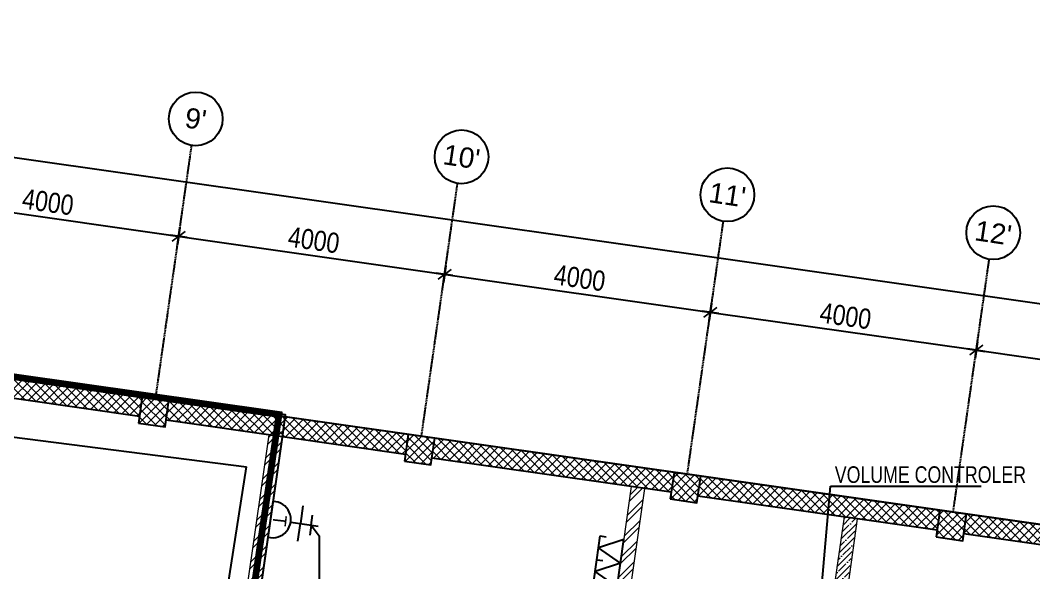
# Model space of a CAD drawing. Header units: inches. Extents: x 1217570 to 1674444, y 326920 to 480291.
# Drawn here: x 1548253 to 1563349, y 367174 to 375402 of the extents above; entities that cross this region are included whole.
import ezdxf
from ezdxf.enums import TextEntityAlignment as Align

# ---------------------------------------------------------------- set-up
doc = ezdxf.new("R2010")
doc.units = ezdxf.units.IN
doc.header["$MEASUREMENT"] = 0
for name, pattern in [('CENTER', [50.8, 31.75, -6.35, 6.35, -6.35]), ('DASHED2', [9.525, 6.35, -3.175]), ('DOT2', [3.175, 0, -3.175])]:
    doc.linetypes.add(name, pattern=pattern)
for name, color, linetype, lineweight in [('A-BLOCK', 43, 'Continuous', 13), ('A-GLASS', 4, 'Continuous', 5), ('A-HATCH CONCRETE', 254, 'Continuous', 5), ('A-LEASING LINE', 7, 'DASHED2', 9), ('wall hatch', 252, 'Continuous', 0)]:
    doc.layers.add(name, color=color, linetype=linetype, lineweight=lineweight)
for name, color, linetype in [('A-WALL', 50, 'Continuous'), ('Axis', 9, 'CENTER'), ('dim-axis', 254, 'Continuous'), ('FFNEW', 252, 'Continuous'), ('S-COL', 210, 'Continuous'), ('S-WALL', 1, 'Continuous'), ('SPEAK', 71, 'Continuous'), ('TECIR', 1, 'Continuous'), ('TEL', 211, 'Continuous'), ('Telephonw', 23, 'Continuous'), ('TV', 31, 'Continuous'), ('TV SYSTEM', 4, 'Continuous')]:
    doc.layers.add(name, color=color, linetype=linetype)
doc.styles.add('ARIAL', font='ARIALN.TTF')
doc.styles.add('M1', font='multplno.shx', dxfattribs={"height": 0.2})
doc.styles.add('style1', font='arial.ttf')
doc.dimstyles.new('DIM-100', dxfattribs={"dimscale": 150, "dimtxt": 2, "dimasz": 1, "dimexe": 0.75, "dimexo": 1, "dimgap": 0.5, "dimtad": 1, "dimdec": 0, "dimzin": 11, "dimdsep": 46, "dimtxsty": 'ARIAL', "dimblk": 'R', "dimcen": 2.5, "dimdle": 1, "dimclrd": 256, "dimclre": 256, "dimclrt": 256, "dimazin": 0, "dimtfac": 1, "dimtdec": 0, "dimtix": 1, "dimtmove": 2, "dimatfit": 3, "dimldrblk": 'R', "dimtolj": 1, "dimtzin": 3, "dimlwd": -1, "dimlwe": 13, "dimarcsym": 0})
pattern_1 = [(45, (1337613.73, 312749.915), (-66.29126, 66.29126), []), (135, (1337613.73, 312749.915), (-66.29126, -66.29126), [])]

# ---------------------------------------------------------------- blocks, each defined once
blk = doc.blocks.new('R')
for p, q in [((-1.05, 0), (1.05, 0)), ((0, -1.05), (0, 1.05))]:
    blk.add_line(p, q)
at = {"color": 4, "lineweight": 13}
blk.add_line((-0.71, -0.71), (0.71, 0.71), dxfattribs=at)
blk = doc.blocks.new('*D156')
at = {"layer": 'Defpoints', "color": 0, "transparency": 16777216}
for p in [(1420642, 597441), (1470715, 593565), (1470260, 590370)]:
    blk.add_point(p, dxfattribs=at)
at = {"layer": 'dim-axis', "color": 251, "linetype": 'DOT2', "lineweight": 13, "transparency": 16777216}
for p, q in [((1420663, 597590), (1421113, 600748)), ((1470281, 590519), (1470731, 593676))]:
    blk.add_line(p, q, dxfattribs=at)
at = {"layer": 'dim-axis', "color": 251, "transparency": 16777216}
blk.add_line((1421216, 600619), (1470596, 593582), dxfattribs=at)
at = {"layer": 'dim-axis', "color": 251, "transparency": 16777216, "xscale": 120, "yscale": 120, "zscale": 120}
for p, rotation in [((1421097, 600636), 171.8890881608404), ((1470715, 593565), 351.8890881608405)]:
    blk.add_blockref('R', p, dxfattribs=dict(at, rotation=rotation))
at = {"layer": 'dim-axis', "color": 251, "transparency": 16777216, "insert": (1445938, 597327), "char_height": 300, "attachment_point": 5, "rotation": 351.8891, "style": 'ARIAL'}
blk.add_mtext('\\A1;50119', dxfattribs=at)
blk = doc.blocks.new('*D188')
at = {"layer": 'Defpoints', "color": 0, "transparency": 16777216}
for p in [(1450492, 597002), (1454452, 596437), (1454259, 595084)]:
    blk.add_point(p, dxfattribs=at)
at = {"layer": 'dim-axis', "color": 251, "linetype": 'DOT2', "lineweight": 13, "transparency": 16777216}
for p, q in [((1450471, 596853), (1450283, 595538)), ((1454431, 596288), (1454243, 594973))]:
    blk.add_line(p, q, dxfattribs=at)
at = {"layer": 'dim-axis', "color": 251, "transparency": 16777216}
blk.add_line((1450418, 595633), (1454140, 595101), dxfattribs=at)
at = {"layer": 'dim-axis', "color": 251, "transparency": 16777216, "xscale": 120, "yscale": 120, "zscale": 120}
for p, rotation in [((1450299, 595650), 171.8736112541112), ((1454259, 595084), 351.8736112541112)]:
    blk.add_blockref('R', p, dxfattribs=dict(at, rotation=rotation))
at = {"layer": 'dim-axis', "color": 251, "transparency": 16777216, "insert": (1452311, 595593), "char_height": 300, "attachment_point": 5, "rotation": 351.8736, "style": 'ARIAL'}
blk.add_mtext('\\A1;4000', dxfattribs=at)
blk = doc.blocks.new('*D187')
at = {"layer": 'Defpoints', "color": 0, "transparency": 16777216}
for p in [(1454452, 596437), (1458412, 595871), (1458219, 594519)]:
    blk.add_point(p, dxfattribs=at)
at = {"layer": 'dim-axis', "color": 251, "linetype": 'DOT2', "lineweight": 13, "transparency": 16777216}
for p, q in [((1454431, 596288), (1454243, 594973)), ((1458391, 595723), (1458203, 594407))]:
    blk.add_line(p, q, dxfattribs=at)
at = {"layer": 'dim-axis', "color": 251, "transparency": 16777216}
blk.add_line((1454378, 595067), (1458100, 594536), dxfattribs=at)
at = {"layer": 'dim-axis', "color": 251, "transparency": 16777216, "xscale": 120, "yscale": 120, "zscale": 120}
for p, rotation in [((1454259, 595084), 171.8736112541112), ((1458219, 594519), 351.8736112541112)]:
    blk.add_blockref('R', p, dxfattribs=dict(at, rotation=rotation))
at = {"layer": 'dim-axis', "color": 251, "transparency": 16777216, "insert": (1456271, 595027), "char_height": 300, "attachment_point": 5, "rotation": 351.8736, "style": 'ARIAL'}
blk.add_mtext('\\A1;4000', dxfattribs=at)
blk = doc.blocks.new('*D186')
at = {"layer": 'Defpoints', "color": 0, "transparency": 16777216}
for p in [(1458412, 595871), (1462372, 595306), (1462179, 593953)]:
    blk.add_point(p, dxfattribs=at)
at = {"layer": 'dim-axis', "color": 251, "linetype": 'DOT2', "lineweight": 13, "transparency": 16777216}
for p, q in [((1458391, 595723), (1458203, 594407)), ((1462351, 595157), (1462163, 593842))]:
    blk.add_line(p, q, dxfattribs=at)
at = {"layer": 'dim-axis', "color": 251, "transparency": 16777216}
blk.add_line((1458338, 594502), (1462060, 593970), dxfattribs=at)
at = {"layer": 'dim-axis', "color": 251, "transparency": 16777216, "xscale": 120, "yscale": 120, "zscale": 120}
for p, rotation in [((1458219, 594519), 171.8736112541112), ((1462179, 593953), 351.8736112541112)]:
    blk.add_blockref('R', p, dxfattribs=dict(at, rotation=rotation))
at = {"layer": 'dim-axis', "color": 251, "transparency": 16777216, "insert": (1460231, 594462), "char_height": 300, "attachment_point": 5, "rotation": 351.8736, "style": 'ARIAL'}
blk.add_mtext('\\A1;4000', dxfattribs=at)
blk = doc.blocks.new('*D185')
at = {"layer": 'Defpoints', "color": 0, "transparency": 16777216}
for p in [(1462372, 595306), (1466332, 594741), (1466139, 593388)]:
    blk.add_point(p, dxfattribs=at)
at = {"layer": 'dim-axis', "color": 251, "linetype": 'DOT2', "lineweight": 13, "transparency": 16777216}
for p, q in [((1462351, 595157), (1462163, 593842)), ((1466311, 594592), (1466123, 593276))]:
    blk.add_line(p, q, dxfattribs=at)
at = {"layer": 'dim-axis', "color": 251, "transparency": 16777216}
blk.add_line((1462298, 593936), (1466020, 593405), dxfattribs=at)
at = {"layer": 'dim-axis', "color": 251, "transparency": 16777216, "xscale": 120, "yscale": 120, "zscale": 120}
for p, rotation in [((1462179, 593953), 171.8736112541112), ((1466139, 593388), 351.8736112541112)]:
    blk.add_blockref('R', p, dxfattribs=dict(at, rotation=rotation))
at = {"layer": 'dim-axis', "color": 251, "transparency": 16777216, "insert": (1464191, 593896), "char_height": 300, "attachment_point": 5, "rotation": 351.8736, "style": 'ARIAL'}
blk.add_mtext('\\A1;4000', dxfattribs=at)
blk = doc.blocks.new('*D184')
at = {"layer": 'Defpoints', "color": 0, "transparency": 16777216}
for p in [(1466332, 594741), (1470599, 592751), (1470462, 591787)]:
    blk.add_point(p, dxfattribs=at)
at = {"layer": 'dim-axis', "color": 251, "linetype": 'DOT2', "lineweight": 13, "transparency": 16777216}
for p, q in [((1466311, 594592), (1466123, 593276)), ((1470483, 591935), (1470615, 592862))]:
    blk.add_line(p, q, dxfattribs=at)
at = {"layer": 'dim-axis', "color": 251, "transparency": 16777216}
blk.add_line((1466257, 593371), (1470481, 592768), dxfattribs=at)
at = {"layer": 'dim-axis', "color": 251, "transparency": 16777216, "xscale": 120, "yscale": 120, "zscale": 120}
for p, rotation in [((1466139, 593388), 171.8736112541112), ((1470599, 592751), 351.8736112541112)]:
    blk.add_blockref('R', p, dxfattribs=dict(at, rotation=rotation))
at = {"layer": 'dim-axis', "color": 251, "transparency": 16777216, "insert": (1468401, 593295), "char_height": 300, "attachment_point": 5, "rotation": 351.8736, "style": 'ARIAL'}
blk.add_mtext('\\A1;4506', dxfattribs=at)
blk = doc.blocks.new('SDGTFHHD')
at = {"layer": 'A-HATCH CONCRETE'}
h = blk.add_hatch(dxfattribs=at)
h.set_pattern_fill('ANSI37', color=254, scale=750)
h.set_pattern_definition(pattern_1)
h.paths.add_polyline_path([(1384533, 750514), (1384929, 750458), (1384985, 750854), (1384589, 750910)])
h = blk.add_hatch(dxfattribs=at)
h.set_pattern_fill('ANSI37', color=254, scale=750)
h.set_pattern_definition([(45, (1337614.36, 312749.915), (-66.29126, 66.29126), []), (135, (1337614.36, 312749.915), (-66.29126, -66.29126), [])])
h.paths.add_polyline_path([(1388493, 749949), (1388889, 749892), (1388946, 750288), (1388550, 750345)])
h = blk.add_hatch(dxfattribs=at)
h.set_pattern_fill('ANSI37', color=254, scale=750)
h.set_pattern_definition(pattern_1)
h.paths.add_polyline_path([(1392453, 749384), (1392849, 749327), (1392905, 749723), (1392509, 749780)])
at = {"layer": 'wall hatch', "ltscale": 500}
h = blk.add_hatch(dxfattribs=at)
h.set_pattern_fill('ANSI32', color=254, scale=500)
h.set_pattern_definition([(45, (1337614.36, 312749.91), (-132.58252, 132.58252), []), (45, (1337702.74, 312749.91), (-132.58252, 132.58252), [])])
h.paths.add_polyline_path([(1385588, 743042), (1387172, 742815), (1387200, 743013), (1387101, 743028), (1388111, 750106), (1387913, 750134), (1386903, 743056), (1385616, 743240), (1385616, 743240)])
h.paths.add_polyline_path([(1384301, 743225), (1384400, 743211), (1384427, 743409), (1384329, 743424)])
h = blk.add_hatch(dxfattribs=at)
h.set_pattern_fill('ANSI35', color=254, scale=500)
h.set_pattern_definition([(45, (1389662.71, 739214.03), (-88.3883, 88.3883), []), (45, (1389751.1, 739214.03), (-88.3883, 88.3883), [156.25, -31.25, 0, -31.25])])
edge = h.paths.add_edge_path(flags=17)
edge.add_line((1391295, 749705), (1391097, 749734))
edge.add_line((1391097, 749734), (1389985, 741945))
edge.add_line((1389985, 741945), (1390199, 741915))
edge.add_line((1390199, 741915), (1391295, 749705))
edge.add_line((1391295, 749705), (1391097, 749734))
h.paths.add_polyline_path([(1391295, 749705), (1391097, 749734), (1389985, 741945), (1390199, 741915)], flags=17)
h.paths.add_polyline_path([(1389471, 738396), (1389499, 738594), (1385507, 739164), (1385507, 739003), (1385507, 738966), (1385507, 728237), (1385707, 728237), (1385707, 738933)])
h.paths.add_polyline_path([(1389789, 739210), (1389591, 739238), (1389555, 738990), (1389753, 738962)])
h.paths.add_polyline_path([(1385507, 726937), (1385707, 726940), (1385707, 727037), (1385507, 727037)])
h = blk.add_hatch(dxfattribs=at)
h.set_pattern_fill('ANSI35', color=254, scale=500)
h.set_pattern_definition([(45, (1337614.36, 312749.91), (-88.388348, 88.388348), []), (45, (1337702.74, 312749.91), (-88.388348, 88.388348), [156.25, -31.25, 0, -31.25])])
edge = h.paths.add_edge_path()
edge.add_line((1391279, 749654), (1391081, 749682))
edge.add_line((1391081, 749682), (1389959, 741812))
edge.add_line((1389959, 741812), (1390156, 741784))
edge.add_line((1390156, 741784), (1391271, 749655))
edge.add_line((1391271, 749655), (1391084, 749681))
h.paths.add_polyline_path([(1390778, 746139), (1390580, 746168), (1390658, 746712), (1390856, 746684)], flags=17)
at = {"color": 254, "linetype": 'Continuous', "ltscale": 100}
blk.add_lwpolyline([(1385707, 721237), (1385707, 726940), (1385507, 726937), (1383958, 726937), (1383958, 732937), (1380097, 732937), (1380097, 739738), (1381100, 739591), (1381134, 739788), (1381678, 743600), (1382721, 750905), (1382763, 751202), (1347098, 756262), (1346331, 744553), (1368108, 741445), (1368106, 734887), (1367208, 734887), (1367208, 734687), (1367208, 731437), (1359158, 731437), (1359158, 731237), (1359158, 721237), (1385707, 721237)], dxfattribs=at)
at = {"layer": 'A-BLOCK', "color": 254, "ltscale": 100}
for p, q in [((1387913, 750134), (1386903, 743056)), ((1388111, 750106), (1387101, 743028)), ((1391081, 749682), (1390071, 742604)), ((1391279, 749654), (1390856, 746684))]:
    blk.add_line(p, q, dxfattribs=at)
blk.add_lwpolyline([(1382292, 747906), (1382716, 750876)], dxfattribs=at)
at = {"layer": 'A-HATCH CONCRETE', "color": 254, "linetype": 'Continuous'}
for p, q in [((1382752, 751128), (1382793, 751168)), ((1382730, 750973), (1382909, 751151)), ((1382912, 750848), (1382737, 751023)), ((1383067, 750826), (1382754, 751139)), ((1382759, 750870), (1383025, 751135)), ((1383222, 750804), (1382868, 751157)), ((1382876, 750853), (1383141, 751118)), ((1382992, 750837), (1383257, 751102)), ((1383376, 750782), (1383023, 751135)), ((1383108, 750820), (1383373, 751085)), ((1383531, 750760), (1383177, 751113)), ((1383224, 750803), (1383489, 751069)), ((1383686, 750737), (1383332, 751091)), ((1383340, 750787), (1383605, 751052)), ((1383456, 750770), (1383721, 751035)), ((1383840, 750715), (1383487, 751069)), ((1383572, 750754), (1383837, 751019)), ((1383995, 750693), (1383641, 751047)), ((1384150, 750671), (1383796, 751025)), ((1382758, 750870), (1382721, 750907)), ((1383688, 750737), (1383953, 751002)), ((1383804, 750721), (1384069, 750986)), ((1383920, 750704), (1384185, 750969)), ((1384304, 750649), (1383951, 751003)), ((1384036, 750687), (1384301, 750953)), ((1384459, 750627), (1384105, 750981)), ((1384152, 750671), (1384417, 750936)), ((1384555, 750664), (1384260, 750959)), ((1384268, 750654), (1384533, 750920)), ((1384571, 750780), (1384415, 750936)), ((1384588, 750896), (1384569, 750914)), ((1384648, 750902), (1384649, 750903)), ((1384726, 750891), (1384724, 750892)), ((1384764, 750885), (1384765, 750886)), ((1384880, 750869), (1384879, 750870)), ((1384880, 750869), (1384881, 750870)), ((1384384, 750638), (1384579, 750833)), ((1384962, 750686), (1385113, 750837)), ((1384964, 750555), (1385229, 750820)), ((1385232, 750517), (1384975, 750774)), ((1384984, 750840), (1384997, 750853)), ((1385387, 750495), (1385033, 750848)), ((1385080, 750538), (1385345, 750804)), ((1385541, 750473), (1385188, 750826)), ((1385196, 750522), (1385461, 750787)), ((1385312, 750505), (1385577, 750771)), ((1385696, 750450), (1385343, 750804)), ((1385428, 750489), (1385693, 750754)), ((1385851, 750428), (1385497, 750782)), ((1385544, 750472), (1385809, 750737)), ((1386005, 750406), (1385652, 750760)), ((1385660, 750456), (1385925, 750721)), ((1386160, 750384), (1385807, 750738)), ((1386315, 750362), (1385961, 750716)), ((1384500, 750621), (1384557, 750678)), ((1385078, 750539), (1384958, 750658)), ((1385776, 750439), (1386041, 750704)), ((1385892, 750423), (1386157, 750688)), ((1386008, 750406), (1386273, 750671)), ((1386469, 750340), (1386116, 750694)), ((1386124, 750389), (1386389, 750655)), ((1386240, 750373), (1386505, 750638)), ((1386624, 750318), (1386271, 750672)), ((1386356, 750356), (1386621, 750621)), ((1386779, 750296), (1386425, 750649)), ((1386472, 750340), (1386737, 750605)), ((1386933, 750274), (1386580, 750627)), ((1386588, 750323), (1386853, 750588)), ((1386704, 750307), (1386969, 750572)), ((1387088, 750252), (1386735, 750605)), ((1387243, 750230), (1386889, 750583)), ((1386820, 750290), (1387085, 750555)), ((1386936, 750273), (1387202, 750539)), ((1387397, 750208), (1387044, 750561)), ((1387052, 750257), (1387318, 750522)), ((1387168, 750240), (1387434, 750506)), ((1387552, 750186), (1387199, 750539)), ((1387284, 750224), (1387550, 750489)), ((1387707, 750164), (1387353, 750517)), ((1387400, 750207), (1387666, 750472)), ((1387861, 750141), (1387508, 750495)), ((1387516, 750191), (1387782, 750456)), ((1387632, 750174), (1387898, 750439)), ((1388016, 750119), (1387662, 750473)), ((1387748, 750158), (1388014, 750423)), ((1388171, 750097), (1387817, 750451)), ((1388325, 750075), (1387972, 750429)), ((1387864, 750141), (1388130, 750406)), ((1387981, 750124), (1388246, 750390)), ((1388097, 750108), (1388362, 750373)), ((1388480, 750053), (1388126, 750407)), ((1388213, 750091), (1388478, 750357)), ((1388521, 750144), (1388281, 750385)), ((1388329, 750075), (1388542, 750288)), ((1388538, 750260), (1388436, 750363)), ((1388592, 750339), (1388590, 750340)), ((1388593, 750339), (1388594, 750340)), ((1388709, 750322), (1388710, 750323)), ((1388747, 750317), (1388745, 750318)), ((1388825, 750306), (1388826, 750307)), ((1388901, 750295), (1388900, 750296)), ((1388925, 750141), (1389058, 750274)), ((1388941, 750289), (1388942, 750290)), ((1389408, 749921), (1389054, 750274)), ((1388445, 750058), (1388520, 750133)), ((1388909, 749992), (1389174, 750257)), ((1389099, 749965), (1388925, 750139)), ((1389253, 749943), (1388941, 750255)), ((1389025, 749975), (1389290, 750241)), ((1389141, 749959), (1389406, 750224)), ((1389563, 749899), (1389209, 750252)), ((1389257, 749942), (1389522, 750207)), ((1389717, 749877), (1389364, 750230)), ((1389373, 749926), (1389638, 750191)), ((1389489, 749909), (1389754, 750174)), ((1389872, 749855), (1389518, 750208)), ((1389605, 749893), (1389870, 750158)), ((1390026, 749832), (1389673, 750186)), ((1389721, 749876), (1389986, 750141)), ((1390181, 749810), (1389828, 750164)), ((1389837, 749860), (1390102, 750125)), ((1390336, 749788), (1389982, 750142)), ((1390490, 749766), (1390137, 750120)), ((1388944, 749987), (1388908, 750023)), ((1389953, 749843), (1390218, 750108)), ((1390069, 749826), (1390334, 750092)), ((1390185, 749810), (1390450, 750075)), ((1390645, 749744), (1390292, 750098)), ((1390301, 749793), (1390566, 750058)), ((1390417, 749777), (1390682, 750042)), ((1390800, 749722), (1390446, 750076)), ((1390533, 749760), (1390798, 750025)), ((1390954, 749700), (1390601, 750054)), ((1390649, 749744), (1390914, 750009)), ((1391109, 749678), (1390756, 750031)), ((1390765, 749727), (1391030, 749992)), ((1390881, 749710), (1391146, 749976)), ((1391264, 749656), (1390910, 750009)), ((1390997, 749694), (1391262, 749959)), ((1391418, 749634), (1391065, 749987)), ((1391573, 749612), (1391220, 749965)), ((1391113, 749677), (1391378, 749943)), ((1391229, 749661), (1391494, 749926)), ((1391345, 749644), (1391610, 749909)), ((1391728, 749590), (1391374, 749943)), ((1391461, 749628), (1391726, 749893)), ((1391882, 749568), (1391529, 749921)), ((1391577, 749611), (1391842, 749876)), ((1392037, 749545), (1391684, 749899)), ((1391693, 749595), (1391958, 749860)), ((1391809, 749578), (1392074, 749843)), ((1392192, 749523), (1391838, 749877)), ((1391925, 749561), (1392190, 749827)), ((1392346, 749501), (1391993, 749855)), ((1392041, 749545), (1392307, 749810)), ((1392471, 749509), (1392147, 749833)), ((1392488, 749625), (1392302, 749811)), ((1392157, 749528), (1392423, 749794)), ((1392273, 749512), (1392505, 749743)), ((1392504, 749741), (1392457, 749789)), ((1392537, 749776), (1392539, 749777)), ((1392613, 749765), (1392611, 749767)), ((1392653, 749759), (1392655, 749760)), ((1392768, 749743), (1392766, 749744)), ((1392769, 749742), (1392771, 749744)), ((1392865, 749441), (1393119, 749694)), ((1392885, 749726), (1392887, 749727)), ((1392888, 749596), (1393003, 749711)), ((1393274, 749369), (1392921, 749722)), ((1392970, 749412), (1393235, 749678)), ((1393429, 749347), (1393075, 749700)), ((1393086, 749396), (1393351, 749661)), ((1393584, 749325), (1393230, 749678)), ((1392389, 749495), (1392482, 749588)), ((1393120, 749391), (1392891, 749620)), ((1393202, 749379), (1393467, 749644)), ((1393318, 749363), (1393583, 749628)), ((1393738, 749303), (1393385, 749656)), ((1393434, 749346), (1393699, 749611)), ((1393893, 749281), (1393539, 749634)), ((1393550, 749330), (1393815, 749595)), ((1393666, 749313), (1393931, 749578)), ((1394048, 749259), (1393694, 749612)), ((1393782, 749296), (1394047, 749562)), ((1394202, 749236), (1393849, 749590)), ((1393898, 749280), (1394163, 749545)), ((1392965, 749413), (1392874, 749504))]:
    blk.add_line(p, q, dxfattribs=at)
at = {"layer": 'S-COL', "color": 254, "linetype": 'ByBlock'}
for points in [[(1384533, 750514), (1384929, 750458), (1384985, 750854), (1384589, 750910)], [(1388493, 749949), (1388889, 749892), (1388946, 750288), (1388550, 750345)], [(1392453, 749384), (1392849, 749327), (1392905, 749723), (1392509, 749780)]]:
    blk.add_lwpolyline(points, close=True, dxfattribs=at)
at = {"layer": 'S-WALL', "color": 254}
for points in [[(1347098, 756262), (1347098, 756262), (1344803, 721237), (1394933, 721237), (1396724, 749180), (1382759, 751173)], [(1384548, 750614), (1382716, 750876)], [(1388508, 750049), (1384944, 750558)], [(1392468, 749484), (1388904, 749993)], [(1396213, 745895), (1396407, 748922), (1392864, 749428)]]:
    blk.add_lwpolyline(points, dxfattribs=at)
blk = doc.blocks.new('SEDRGFE')
at = {"layer": 'A-HATCH CONCRETE'}
h = blk.add_hatch(dxfattribs=at)
h.set_pattern_fill('ANSI37', color=250, scale=750)
h.set_pattern_definition([(45, (1341716.31, 266100.535), (-66.29126, 66.29126), []), (135, (1341716.31, 266100.535), (-66.29126, -66.29126), [])])
h.paths.add_polyline_path([(1384676, 704430), (1385072, 704373), (1385128, 704769), (1384732, 704826)])
at = {"layer": 'wall hatch', "ltscale": 500}
h = blk.add_hatch(dxfattribs=at)
h.set_pattern_fill('ANSI32', color=250, scale=500)
h.set_pattern_definition([(45, (1432578.84, 1135998.4), (-132.58252, 132.58252), []), (45, (1432667.23, 1135998.4), (-132.58252, 132.58252), [])])
h.paths.add_polyline_path([(1386818, 704226), (1386620, 704255), (1386197, 701285), (1386395, 701257)])
h.paths.add_polyline_path([(1386367, 701059), (1386395, 701257), (1386395, 701257), (1386367, 701059)])
h = blk.add_hatch(dxfattribs=at)
h.set_pattern_fill('ANSI35', color=250, scale=500)
h.set_pattern_definition([(45, (1393765.3, 692564.65), (-88.38835, 88.38835), []), (45, (1393853.68, 692564.65), (-88.38835, 88.38835), [156.25, -31.25, 0, -31.25])])
edge = h.paths.add_edge_path(flags=17)
edge.add_line((1395397, 703056), (1395199, 703084))
edge.add_line((1395199, 703084), (1394088, 695296))
edge.add_line((1394088, 695296), (1394301, 695265))
edge.add_line((1394301, 695265), (1395397, 703056))
edge.add_line((1395397, 703056), (1395199, 703084))
h.paths.add_polyline_path([(1395397, 703056), (1395199, 703084), (1394088, 695296), (1394301, 695265)], flags=17)
h.paths.add_polyline_path([(1389810, 680290), (1389610, 680288), (1389610, 674888), (1389810, 674888)])
at = {"color": 250, "linetype": 'Continuous', "ltscale": 100}
blk.add_lwpolyline([(1389810, 674588), (1389810, 680290), (1389610, 680288), (1388060, 680288), (1388060, 686288), (1384200, 686288), (1384200, 693089), (1385203, 692942), (1385236, 693139), (1385780, 696950), (1386823, 704256), (1386865, 704553), (1351200, 709613), (1350434, 697904), (1372211, 694796), (1372209, 688237), (1371310, 688237), (1371310, 688038), (1371310, 684788), (1363260, 684788), (1363260, 684588), (1363260, 674588), (1389810, 674588)], dxfattribs=at)
at = {"layer": 'A-BLOCK', "color": 250, "ltscale": 100}
for points in [[(1386197, 701285), (1386621, 704255)], [(1386395, 701257), (1386819, 704226)]]:
    blk.add_lwpolyline(points, dxfattribs=at)
at = {"layer": 'A-HATCH CONCRETE', "color": 250, "linetype": 'Continuous'}
for p, q in [((1382994, 704772), (1382640, 705126)), ((1382685, 704816), (1382950, 705082)), ((1383149, 704750), (1382795, 705104)), ((1382801, 704800), (1383066, 705065)), ((1382917, 704783), (1383182, 705048)), ((1383303, 704728), (1382950, 705082)), ((1383033, 704767), (1383298, 705032)), ((1383458, 704706), (1383104, 705060)), ((1383149, 704750), (1383415, 705015)), ((1383612, 704684), (1383259, 705038)), ((1383265, 704734), (1383531, 704999)), ((1383381, 704717), (1383647, 704982)), ((1383767, 704662), (1383414, 705015)), ((1383922, 704640), (1383568, 704993)), ((1383497, 704700), (1383763, 704966)), ((1383613, 704684), (1383879, 704949)), ((1384076, 704618), (1383723, 704971)), ((1383729, 704667), (1383995, 704933)), ((1383845, 704651), (1384111, 704916)), ((1384231, 704596), (1383878, 704949)), ((1383961, 704634), (1384227, 704899)), ((1384386, 704574), (1384032, 704927)), ((1384078, 704618), (1384343, 704883)), ((1384540, 704552), (1384187, 704905)), ((1384194, 704601), (1384459, 704866)), ((1384310, 704585), (1384575, 704850)), ((1384691, 704534), (1384342, 704883)), ((1384426, 704568), (1384691, 704833)), ((1384708, 704650), (1384496, 704861)), ((1384724, 704766), (1384651, 704839)), ((1384542, 704551), (1384719, 704729)), ((1384806, 704816), (1384807, 704817)), ((1384807, 704815), (1384806, 704817)), ((1384922, 704799), (1384923, 704800)), ((1384962, 704793), (1384960, 704795)), ((1385038, 704782), (1385039, 704784)), ((1385102, 704581), (1385271, 704750)), ((1385116, 704771), (1385115, 704773)), ((1385122, 704469), (1385387, 704734)), ((1385124, 704736), (1385155, 704767)), ((1385468, 704419), (1385127, 704760)), ((1385238, 704452), (1385503, 704717)), ((1385623, 704397), (1385270, 704751)), ((1385354, 704436), (1385619, 704701)), ((1385778, 704375), (1385424, 704729)), ((1385470, 704419), (1385735, 704684)), ((1385932, 704353), (1385579, 704706)), ((1386087, 704331), (1385733, 704684)), ((1384658, 704535), (1384697, 704574)), ((1385159, 704463), (1385094, 704528)), ((1385314, 704441), (1385111, 704644)), ((1385586, 704402), (1385851, 704668)), ((1385702, 704386), (1385967, 704651)), ((1385818, 704369), (1386083, 704634)), ((1386242, 704309), (1385888, 704662)), ((1385934, 704353), (1386199, 704618)), ((1386396, 704287), (1386043, 704640)), ((1386050, 704336), (1386315, 704601)), ((1386166, 704320), (1386431, 704585)), ((1386551, 704265), (1386197, 704618)), ((1386282, 704303), (1386547, 704568)), ((1386706, 704243), (1386352, 704596)), ((1386398, 704286), (1386663, 704552)), ((1386823, 704257), (1386507, 704574)), ((1386514, 704270), (1386779, 704535)), ((1386840, 704373), (1386661, 704552)), ((1386856, 704489), (1386816, 704530)), ((1386630, 704253), (1386855, 704478)), ((1386746, 704237), (1386833, 704324))]:
    blk.add_line(p, q, dxfattribs=at)
at = {"layer": 'S-COL', "color": 250}
blk.add_lwpolyline([(1384676, 704430), (1385072, 704373), (1385128, 704769), (1384732, 704826)], close=True, dxfattribs=at)
at = {"layer": 'S-WALL', "color": 250}
for points in [[(1386861, 704523), (1351200, 709613)], [(1384691, 704530), (1381126, 705039)], [(1386819, 704226), (1385087, 704474)]]:
    blk.add_lwpolyline(points, dxfattribs=at)
blk = doc.blocks.new('A$C7D3F12E1')
at = {"layer": 'TV', "color": 252}
for p, q in [((31845, 24846), (31921, 25377)), ((32362, 25312), (32325, 25048)), ((32181, 25069), (32590, 25010)), ((32486, 25025), (32507, 25174)), ((32287, 24785), (32325, 25048)), ((32486, 25025), (32464, 24876)), ((32486, 25025), (32604, 24865)), ((32604, 24865), (32604, 24144))]:
    blk.add_line(p, q, dxfattribs=at)
blk.add_arc((31914, 25107), 270, 255.1114, 88.6402, dxfattribs=at)
at = {"layer": 'TV', "color": 252, "style": 'M1'}
blk.add_text('T', height=200, rotation=263.5977, dxfattribs=at).set_placement((31928, 25184))
blk = doc.blocks.new('A$C18244DA6')
at = {"layer": 'TECIR'}
for p in [(25480, 26662), (30521, 19445)]:
    blk.add_line(p, (31523, 25890), dxfattribs=at)
at = {"layer": 'TEL', "color": 252}
for p, q in [((36741, 24508), (36791, 24863)), ((37146, 24812), (36766, 24686)), ((36791, 24863), (36880, 24850)), ((37095, 24458), (37146, 24812)), ((37095, 24458), (36766, 24686)), ((36690, 24154), (36741, 24508)), ((37095, 24458), (36715, 24331)), ((36741, 24508), (36829, 24496)), ((36741, 24508), (36829, 24496)), ((37045, 24103), (37095, 24458)), ((37045, 24103), (36715, 24331))]:
    blk.add_line(p, q, dxfattribs=at)
blk = doc.blocks.new('A$C1E6F456C')
at = {"layer": 'A-WALL', "color": 252}
for p, q in [((40075, 23298), (40224, 24952)), ((40224, 24952), (42467, 24952))]:
    blk.add_line(p, q, dxfattribs=at)
at = {"layer": 'SPEAK', "color": 252, "style": 'M1', "width": 0.8}
blk.add_text('VOLUME CONTROLER', height=247, dxfattribs=at).set_placement((40286, 25003, 0))
blk = doc.blocks.new('SGSR')
at = {"layer": 'Axis', "color": 254, "ltscale": 0.5}
for p, q in [((1453914.5, 592670), (1454452.2, 596436.6)), ((1457874.3, 592104.8), (1458412, 595871.2)), ((1461834.2, 591539.6), (1462371.9, 595305.9)), ((1465794.1, 590974.5), (1466331.7, 594740.6))]:
    blk.add_line(p, q, dxfattribs=at)
at = {"layer": 'Axis', "color": 254, "linetype": 'Continuous'}
for centre in [(1454511.7, 596832.4), (1458471.4, 596267.3), (1462431.2, 595702.1), (1466390.9, 595137)]:
    blk.add_circle(centre, 400, dxfattribs=at)
at = {"layer": 'S-WALL', "color": 254}
blk.add_lwpolyline([(1417889.2, 562458.6), (1468019.2, 562458.6), (1469810.8, 590401.2), (1420184.3, 597484.1)], close=True, dxfattribs=at)
at = {"layer": 'Axis', "color": 254, "linetype": 'Continuous', "style": 'style1'}
for s, p in [("9'", (1454511.7, 596832.4)), ("10'", (1458471.4, 596267.3)), ("11'", (1462431.2, 595702.1)), ("12'", (1466390.9, 595137))]:
    blk.add_text(s, height=300, rotation=351.41133, dxfattribs=at).set_placement(p, align=Align.MIDDLE)
at = {"layer": 'dim-axis', "color": 254}
dim = blk.add_aligned_dim(p1=(1420641.6, 597441.4), p2=(1470259.6, 590370.1), distance=3227.1, dimstyle='DIM-100', override={"dimasz": 0.8, "dimclrd": 251, "dimclre": 251, "dimclrt": 251}, dxfattribs=at)
dim.commit()
dim.dimension.update_dxf_attribs({"geometry": '*D156', "text_midpoint": (1445938.1, 597326.5)})
for base, p1, p2, picture, middle in [((1454259.1, 595084.1), (1450492.3, 597001.9), (1454452.2, 596436.6), '*D188', (1452311.4, 595592.7)), ((1458218.9, 594518.7), (1454452.2, 596436.6), (1458412, 595871.2), '*D187', (1456271.2, 595027.3)), ((1462178.7, 593953.2), (1458412, 595871.2), (1462371.9, 595305.9), '*D186', (1460231.1, 594461.8)), ((1466138.6, 593387.8), (1462371.9, 595305.9), (1466331.7, 594740.6), '*D185', (1464190.9, 593896.4)), ((1470599.5, 592750.8), (1466331.7, 594740.6), (1470461.8, 591786.8), '*D184', (1468401.3, 593295.2))]:
    dim = blk.add_linear_dim(base=base, p1=p1, p2=p2, angle=171.87361, dimstyle='DIM-100', override={"dimasz": 0.8, "dimclrd": 251, "dimclre": 251, "dimclrt": 251}, dxfattribs=at)
    dim.commit()
    dim.dimension.update_dxf_attribs({"geometry": picture, "text_midpoint": middle})

msp = doc.modelspace()

# ---------------------------------------------------------------- linework, layer by layer
at = {"layer": 'A-LEASING LINE', "color": 6, "const_width": 100}
msp.add_lwpolyline([(1516540, 374585), (1515773, 362876), (1537649, 359754), (1537649, 353209), (1536749, 353210), (1536749, 349659), (1528699, 349659), (1528699, 339559), (1555049, 339559), (1555049, 345159), (1553299, 345159), (1553299, 351184), (1549438, 351184), (1549438, 358173), (1550462, 358026), (1551613, 366167), (1551620, 366166), (1552108, 369531), (1516540, 374585)], dxfattribs=at)

# ---------------------------------------------------------------- block references
at = {"layer": 'A-GLASS', "linetype": 'Continuous', "ltscale": 100}
msp.add_blockref('A$C1E6F456C', (1520100, 343509), dxfattribs=at)
at = {"layer": 'FFNEW', "color": 6, "linetype": 'Continuous'}
for name, p in [('SGSR', (96355, -222899)), ('SDGTFHHD', (169442, -381677)), ('SEDRGFE', (165339, -335028))]:
    msp.add_blockref(name, p, dxfattribs=at)
at = {"layer": 'Telephonw', "color": 252, "linetype": 'Continuous', "ltscale": 100}
msp.add_blockref('A$C18244DA6', (1520100, 342859), dxfattribs=at)
at = {"layer": 'TV SYSTEM', "color": 252, "linetype": 'Continuous', "ltscale": 100}
msp.add_blockref('A$C7D3F12E1', (1520100, 342859), dxfattribs=at)

doc.saveas('drawing.dxf')
